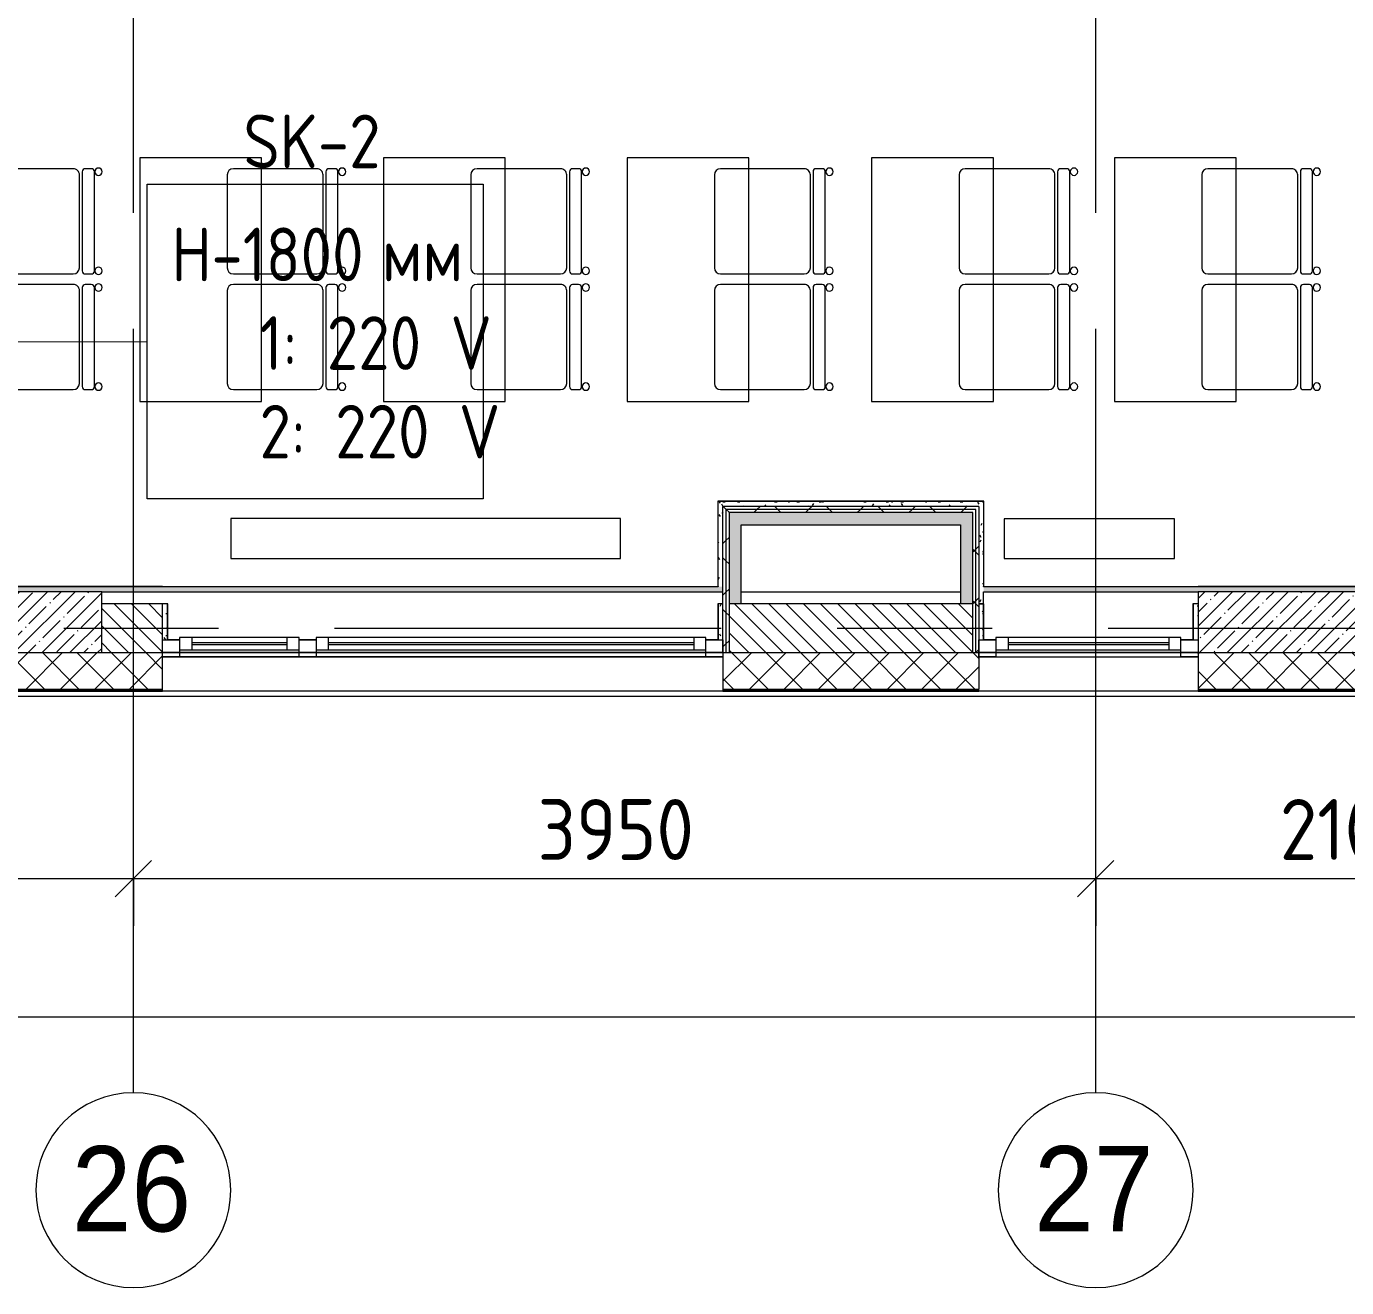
# Model space of a CAD drawing. Header units: millimetres. Extents: x 1322 to 199238, y -8553 to 29000.
# Drawn here: x 18690 to 24108, y -2706 to 2470 of the extents above; entities that cross this region are included whole.
import ezdxf

# ---------------------------------------------------------------- set-up
doc = ezdxf.new("R2010")
doc.units = ezdxf.units.MM
doc.linetypes.add('Осевая', pattern=[3175, 635, -476.25, 1587.5, -476.25])
for name, color, linetype, lineweight in [('A-ANNO-DIMS', 7, 'Continuous', 9), ('A-ANNO-DIMS-100', 7, 'Continuous', 9), ('A-GLAZ', 7, 'Continuous', 9), ('A-GLAZ-1', 7, 'Continuous', 13), ('A-WALL', 7, 'Continuous', 9), ('E-ELEC-FIXT-IDEN', 7, 'Continuous', 9), ('I-WALL', 7, 'Continuous', 9), ('M-EQPM', 7, 'Continuous', 9), ('S-COLS', 7, 'Continuous', 9), ('Оси', 7, 'Continuous', 9), ('Оси-1', 7, 'Continuous', 20), ('Оси-2', 7, 'Осевая', 9)]:
    doc.layers.add(name, color=color, linetype=linetype, lineweight=lineweight)
for name, color, linetype, lineweight, true_color in [('A-WALL-1', 7, 'Continuous', 9, 0x3c3c3c), ('A-WALL-FNSH-1', 7, 'Continuous', 9, 0x3c3c3c), ('I-FURN-1', 7, 'Continuous', 9, 0xf0f0f0), ('M-EQPM-3', 7, 'Continuous', 9, 0xd4d4d4)]:
    doc.layers.add(name, color=color, linetype=linetype, lineweight=lineweight, true_color=true_color)
doc.styles.add('Arial', font='arial.ttf', dxfattribs={"width": 0.9, "height": 350})
doc.styles.add('GOST Common_3', font='GOST_Common.ttf', dxfattribs={"width": 0.9, "height": 220})
doc.styles.add('ISOCPEUR', font='isocpeur.ttf', dxfattribs={"width": 0.9, "height": 250})
doc.dimstyles.new('ISO-2_5_0_9К_БОЛЬШОЙ_1', dxfattribs={"dimscale": 304.8, "dimtxt": 248.995294, "dimasz": 0.492126, "dimexe": 0.393701, "dimexo": 0.984252, "dimgap": 0, "dimtad": 1, "dimdec": 0, "dimrnd": 10, "dimzin": 0, "dimdsep": 46, "dimtxsty": 'ISOCPEUR', "dimblk1": 'OBLIQUE', "dimblk2": 'OBLIQUE', "dimsah": 1, "dimcen": 0.09, "dimdle": 0.393701, "dimazin": 0, "dimtfac": 1, "dimtdec": 4, "dimtix": 1, "dimtmove": 0, "dimatfit": 3, "dimfxl": 1, "dimtvp": 1, "dimtolj": 1, "dimtzin": 0, "dimarcsym": 2})
pattern_1 = [(45, (-75531.33, 0), (-106.06602, 106.06602), []), (135, (-75531.33, 0), (-106.06602, -106.06602), [])]
pattern_2 = [(0, (-75531.326, 0), (121.92, 30.48), [10.058, -81.382, 10.058, -81.382, -487.68]), (0, (-75531.326, 0), (121.92, 30.48), [-182.88, 10.058, -172.822, 10.058, -81.382, -213.36]), (0, (-75531.326, 0), (121.92, 30.48), [-457.2, 10.058, -50.902, 10.058, -142.342]), (120, (-75485.606, 15.24), (-87.356454, 90.345817), [10.058, -81.382, 10.058, -81.382, -487.68]), (120, (-75485.606, 15.24), (-87.356454, 90.345817), [-182.88, 10.058, -172.822, 10.058, -81.382, -213.36]), (120, (-75485.606, 15.24), (-87.356454, 90.345817), [-457.2, 10.058, -50.902, 10.058, -142.342]), (240, (-75470.366, 76.2), (-34.563546, -120.825817), [10.058, -81.382, 10.058, -81.382, -487.68]), (240, (-75470.366, 76.2), (-34.563546, -120.825817), [-182.88, 10.058, -172.822, 10.058, -81.382, -213.36]), (240, (-75470.366, 76.2), (-34.563546, -120.825817), [-457.2, 10.058, -50.902, 10.058, -142.342])]

# ---------------------------------------------------------------- blocks, each defined once
blk = doc.blocks.new('120_Окно_СКБ_2Ст_Фрамуга сверху - 120_Окно_СКБ_2Ст_2300х2500_h_ ДОО-19727959-План размещения напольных электротехнических лючков и розеток 1 этажа в осях 23_1-33')
at = {"layer": 'A-GLAZ'}
for p, q in [((1150, -57), (-1150, -57)), ((-1080, -57), (1080, -57)), ((-1030, -107), (470, -107)), ((640, -107), (1030, -107)), ((-1130, -127), (-1080, -127)), ((470, -117), (-1030, -117)), ((520, -127), (590, -127)), ((520, -127), (590, -127)), ((1030, -117), (640, -117)), ((1080, -127), (1130, -127))]:
    blk.add_line(p, q, dxfattribs=at)
at = {"layer": 'A-GLAZ-1'}
for p, q in [((-1150, -127), (-1150, -57)), ((-1150, -57), (-1080, -57)), ((-1080, -57), (-1080, -127)), ((520, -87), (-1080, -87)), ((-1080, -87), (-1080, -137)), ((-1030, -137), (-1030, -87)), ((470, -137), (470, -87)), ((520, -127), (520, -57)), ((520, -57), (590, -57)), ((520, -137), (520, -87)), ((590, -57), (590, -127)), ((1080, -87), (590, -87)), ((590, -87), (590, -137)), ((640, -137), (640, -87)), ((1030, -137), (1030, -87)), ((1080, -127), (1080, -57)), ((1080, -57), (1150, -57)), ((1080, -137), (1080, -87)), ((1150, -57), (1150, -127)), ((-1080, -127), (-1150, -127)), ((-1080, -137), (520, -137)), ((590, -127), (520, -127)), ((590, -137), (1080, -137)), ((1150, -127), (1080, -127))]:
    blk.add_line(p, q, dxfattribs=at)
blk = doc.blocks.new('120_Окно_СКБ_1Ст - 120_Окно_СКБ_1Ст 900х2500_h_ с форточкой-22876038-План размещения напольных электротехнических лючков и розеток 1 этажа в осях 23_1-33')
at = {"layer": 'A-GLAZ'}
for p, q in [((450, -57), (-450, -57)), ((-330, -107), (330, -107)), ((-430, -127), (-380, -127)), ((330, -117), (-330, -117)), ((380, -127), (430, -127))]:
    blk.add_line(p, q, dxfattribs=at)
at = {"layer": 'A-GLAZ-1'}
for p, q in [((-450, -127), (-450, -57)), ((-450, -57), (-380, -57)), ((-380, -57), (-380, -127)), ((380, -87), (-380, -87)), ((-380, -87), (-380, -137)), ((-330, -137), (-330, -87)), ((330, -137), (330, -87)), ((380, -127), (380, -57)), ((380, -57), (450, -57)), ((380, -137), (380, -87)), ((450, -57), (450, -127)), ((-380, -127), (-450, -127)), ((-380, -137), (380, -137)), ((450, -127), (380, -127))]:
    blk.add_line(p, q, dxfattribs=at)
blk = doc.blocks.new('BSC_Колонна _Прямоугольная - 250х900-23282983-План размещения напольных электротехнических лючков и розеток 1 этажа в осях 23_1-33')
at = {"layer": 'S-COLS'}
h = blk.add_hatch(dxfattribs=at)
h.set_pattern_fill('FP_7', color=256, style=0, pattern_type=2)
h.set_pattern_definition([(45, (-99480, -25), (-57.024626, 57.024626), []), (45, (-99422.975, -25), (-57.024626, 57.024626), [100.806, -20.161, 3.353, -16.808])])
h.paths.add_polyline_path([(-303.6, -125), (450, -125), (450, 125), (-450, 125), (-450, -125)])
for p, q in [((450, 125), (-450, 125)), ((-450, 125), (-450, -125)), ((450, -125), (450, 125)), ((-450, -125), (450, -125))]:
    blk.add_line(p, q, dxfattribs=at)
blk = doc.blocks.new('BSC_Колонна _Прямоугольная - 250х900-V5-План размещения напольных электротехнических лючков и розеток 1 этажа в осях 23_1-33')
at = {"layer": 'S-COLS'}
h = blk.add_hatch(dxfattribs=at)
h.set_pattern_fill('FP_14', color=256, style=0, pattern_type=2)
h.set_pattern_definition([(45, (-94080, -25), (-57.024626, 57.024626), []), (45, (-94022.975, -25), (-57.024626, 57.024626), [100.806, -20.161, 3.353, -16.808])])
h.paths.add_polyline_path([(-450, -125), (450, -125), (450, 125), (-450, 125)])
for p, q in [((450, 125), (-450, 125)), ((-450, 125), (-450, -125)), ((450, -125), (450, 125)), ((-450, -125), (450, -125))]:
    blk.add_line(p, q, dxfattribs=at)
blk = doc.blocks.new('Стол базовый прямоугольный - 1_89-25401668-План размещения напольных электротехнических лючков и розеток 1 этажа в осях 23_1-33')
at = {"layer": 'I-FURN-1'}
for p, q in [((500, 250), (-500, 250)), ((-500, 250), (-500, -250)), ((500, -250), (500, 250)), ((-500, -250), (500, -250))]:
    blk.add_line(p, q, dxfattribs=at)
blk = doc.blocks.new('M_Стул-Breuer - 1_87-25466819-План размещения напольных электротехнических лючков и розеток 1 этажа в осях 23_1-33')
at = {"layer": 'I-FURN-1'}
for p, q in [((190.5, 241.3), (-190.5, 241.3)), ((-215.9, 215.9), (-215.9, 100)), ((215.9, 100), (215.9, 215.9)), ((-215.9, 100), (-215.9, -127)), ((215.9, -127), (215.9, 100)), ((-190.5, -152.4), (190.5, -152.4)), ((-215.9, -176.2), (-215.9, -200.8)), ((203.2, -163.5), (-203.2, -163.5)), ((-203.2, -213.5), (203.2, -213.5)), ((215.9, -200.8), (215.9, -176.2))]:
    blk.add_line(p, q, dxfattribs=at)
for centre, radius, start, end in [((-190.5, 215.9), 25.4, 90, 180), ((190.5, 215.9), 25.4, 0, 90), ((-190.5, -127), 25.4, 180, 270), ((190.5, -127), 25.4, 270, 360), ((-203.5, -230.6), 15.1, 360, 180), ((-203.2, -176.2), 12.7, 90, 180), ((-203.2, -200.8), 12.7, 180, 270), ((203.7, -230.6), 15.1, 360, 180), ((203.2, -176.2), 12.7, 360, 90), ((203.2, -200.8), 12.7, 270, 360), ((-203.5, -230.6), 15.1, 180, 360), ((203.7, -230.6), 15.1, 180, 360)]:
    blk.add_arc(centre, radius, start, end, dxfattribs=at)
blk = doc.blocks.new('M_Стул-Breuer - 1_87-V41-План размещения напольных электротехнических лючков и розеток 1 этажа в осях 23_1-33')
at = {"layer": 'I-FURN-1'}
for p, q in [((190.5, 241.3), (-190.5, 241.3)), ((-215.9, 215.9), (-215.9, 100.2)), ((215.9, 100.2), (215.9, 215.9)), ((-215.9, 100), (-215.9, -127)), ((215.9, -127), (215.9, 100)), ((-190.5, -152.4), (190.5, -152.4)), ((-215.9, -176.2), (-215.9, -200.8)), ((203.2, -163.5), (-203.2, -163.5)), ((-203.2, -213.5), (203.2, -213.5)), ((215.9, -200.8), (215.9, -176.2))]:
    blk.add_line(p, q, dxfattribs=at)
for centre, radius, start, end in [((-190.5, 215.9), 25.4, 90, 180), ((190.5, 215.9), 25.4, 0, 90), ((-190.5, -127), 25.4, 180, 270), ((190.5, -127), 25.4, 270, 360), ((-203.5, -230.6), 15.1, 360, 180), ((-203.2, -176.2), 12.7, 90, 180), ((-203.2, -200.8), 12.7, 180, 270), ((203.7, -230.6), 15.1, 360, 180), ((203.2, -176.2), 12.7, 360, 90), ((203.2, -200.8), 12.7, 270, 360), ((-203.5, -230.6), 15.1, 180, 360), ((203.7, -230.6), 15.1, 180, 360)]:
    blk.add_arc(centre, radius, start, end, dxfattribs=at)
blk = doc.blocks.new('radiator_prado_classic_z_tip_30_po exemplyaru - Classic Z Тип 30-300-31134001-План размещения напольных электротехнических лючков и розеток 1 этажа в осях 23_1-33')
at = {"layer": 'M-EQPM-3'}
for p, q in [((0, 228), (0, 64)), ((700, 228), (0, 228)), ((700, 64), (700, 228)), ((0, 64), (700, 64))]:
    blk.add_line(p, q, dxfattribs=at)
blk = doc.blocks.new('radiator_prado_classic_z_tip_30_po exemplyaru - Classic Z Тип 30-300-31137165-План размещения напольных электротехнических лючков и розеток 1 этажа в осях 23_1-33')
at = {"layer": 'M-EQPM-3'}
for p, q in [((0, 228), (0, 64)), ((1600, 228), (0, 228)), ((1600, 64), (1600, 228)), ((0, 64), (1600, 64))]:
    blk.add_line(p, q, dxfattribs=at)
blk = doc.blocks.new('Ось сетки - D8-29747960-План размещения напольных электротехнических лючков и розеток 1 этажа в осях 23_1-33')
at = {"layer": 'Оси-1'}
for start, end in [(360, 180), (180, 360)]:
    blk.add_arc((0, 0), 4, start, end, dxfattribs=at)
blk = doc.blocks.new('DIMBLOCK4-План размещения напольных электротехнических лючков и розеток 1 этажа в осях 23_1-33')
at = {"layer": 'A-ANNO-DIMS-100'}
for p, q in [((17328.7, -1221.7), (17328.7, -907.7)), ((19128.7, -1221.7), (19128.7, -907.7)), ((17328.7, -1027.7), (19128.7, -1027.7)), ((17328.7, -1027.7), (17328.7, -1221.7)), ((19128.7, -1027.7), (19128.7, -1221.7))]:
    blk.add_line(p, q, dxfattribs=at)
at = {"layer": 'A-ANNO-DIMS-100', "lineweight": 20}
for p, q in [((17328.7, -1027.7), (17403.7, -952.7)), ((19128.7, -1027.7), (19203.7, -952.7)), ((17328.7, -1027.7), (17253.7, -1102.7)), ((19128.7, -1027.7), (19053.7, -1102.7))]:
    blk.add_line(p, q, dxfattribs=at)
at = {"layer": 'A-ANNO-DIMS-100', "color": 0, "insert": (17934.2, -701.1), "char_height": 250, "width": 706.764, "attachment_point": 1, "line_spacing_factor": 1.149209, "style": 'ISOCPEUR'}
blk.add_mtext('1800', dxfattribs=at)
blk = doc.blocks.new('_Oblique')
at = {"color": 0, "linetype": 'ByBlock', "lineweight": -2}
blk.add_line((-0.5, -0.5), (0.5, 0.5), dxfattribs=at)
blk = doc.blocks.new('DIMBLOCK5-План размещения напольных электротехнических лючков и розеток 1 этажа в осях 23_1-33')
at = {"layer": 'A-ANNO-DIMS-100'}
for p, q in [((19128.7, -1221.7), (19128.7, -907.7)), ((23078.7, -1221.7), (23078.7, -907.7)), ((19128.7, -1027.7), (23078.7, -1027.7)), ((19128.7, -1027.7), (19128.7, -1221.7)), ((23078.7, -1027.7), (23078.7, -1221.7))]:
    blk.add_line(p, q, dxfattribs=at)
at = {"layer": 'A-ANNO-DIMS-100', "lineweight": 20}
for p, q in [((19128.7, -1027.7), (19203.7, -952.7)), ((23078.7, -1027.7), (23153.7, -952.7)), ((19128.7, -1027.7), (19053.7, -1102.7)), ((23078.7, -1027.7), (23003.7, -1102.7))]:
    blk.add_line(p, q, dxfattribs=at)
at = {"layer": 'A-ANNO-DIMS-100', "color": 0, "insert": (20787.6, -701.1), "char_height": 250, "width": 758.478, "attachment_point": 1, "line_spacing_factor": 1.149209, "style": 'ISOCPEUR'}
blk.add_mtext('3950', dxfattribs=at)
blk = doc.blocks.new('DIMBLOCK6-План размещения напольных электротехнических лючков и розеток 1 этажа в осях 23_1-33')
at = {"layer": 'A-ANNO-DIMS-100'}
for p, q in [((23078.7, -1221.7), (23078.7, -907.7)), ((25178.7, -1221.7), (25178.7, -907.7)), ((23078.7, -1027.7), (25178.7, -1027.7)), ((23078.7, -1027.7), (23078.7, -1221.7)), ((25178.7, -1027.7), (25178.7, -1221.7))]:
    blk.add_line(p, q, dxfattribs=at)
at = {"layer": 'A-ANNO-DIMS-100', "lineweight": 20}
for p, q in [((23078.7, -1027.7), (23153.7, -952.7)), ((25178.7, -1027.7), (25253.7, -952.7)), ((23078.7, -1027.7), (23003.7, -1102.7)), ((25178.7, -1027.7), (25103.7, -1102.7))]:
    blk.add_line(p, q, dxfattribs=at)
at = {"layer": 'A-ANNO-DIMS-100', "color": 0, "insert": (23834.2, -701.1), "char_height": 250, "width": 706.764, "attachment_point": 1, "line_spacing_factor": 1.149209, "style": 'ISOCPEUR'}
blk.add_mtext('2100', dxfattribs=at)
blk = doc.blocks.new('DIMBLOCK26-План размещения напольных электротехнических лючков и розеток 1 этажа в осях 23_1-33')
at = {"layer": 'A-ANNO-DIMS-100'}
for p, q in [((9028.7, -1789.6), (9028.7, -1475.6)), ((49478.7, -1789.6), (49478.7, -1475.6)), ((8908.7, -1595.6), (49598.7, -1595.6)), ((9028.7, -1595.6), (9028.7, -1789.6)), ((49478.7, -1595.6), (49478.7, -1789.6))]:
    blk.add_line(p, q, dxfattribs=at)
at = {"layer": 'A-ANNO-DIMS-100', "lineweight": 20}
for p, q in [((9028.7, -1595.6), (9103.7, -1520.6)), ((49478.7, -1595.6), (49553.7, -1520.6)), ((9028.7, -1595.6), (8953.7, -1670.6)), ((49478.7, -1595.6), (49403.7, -1670.6))]:
    blk.add_line(p, q, dxfattribs=at)
at = {"layer": 'A-ANNO-DIMS-100', "color": 0, "insert": (28834.7, -1269), "char_height": 250, "width": 1005.558, "attachment_point": 1, "line_spacing_factor": 1.149209, "style": 'ISOCPEUR'}
blk.add_mtext('40450', dxfattribs=at)

msp = doc.modelspace()

# ---------------------------------------------------------------- hatches: boundary and pattern name
at = {"layer": 'A-WALL'}
h = msp.add_hatch(dxfattribs=at)
h.set_pattern_fill('FP_1', color=256, style=0, pattern_type=2)
h.set_pattern_definition([(135, (-75531.326, 0), (-35.35534, -35.35534), [])])
h.paths.add_polyline_path([(48198.7, -100), (48198.7, 100), (47998.7, 100), (47998.7, -100)])
h.paths.add_polyline_path([(45698.7, -100), (45698.7, 100), (45598.7, 100), (45598.7, -100)])
h.paths.add_polyline_path([(43596.1, -100), (43798.7, -100), (43798.7, 100), (43298.7, 100), (43298.7, -100)])
h.paths.add_polyline_path([(41498.7, -100), (41498.7, 100), (40448.7, 100), (40448.7, -100), (40936, -100)])
h.paths.add_polyline_path([(38148.7, -100), (38148.7, 100), (37898.7, 100), (37898.7, -100)])
h.paths.add_polyline_path([(35198.7, -100), (36098.7, -100), (36098.7, 100), (35198.7, 100)])
h.paths.add_polyline_path([(34138.7, -100), (34298.7, -100), (34298.7, 100), (33948.7, 100), (33948.7, -100), (34123.7, -100)])
h.paths.add_polyline_path([(30698.7, -100), (30698.7, 100), (29648.7, 100), (29648.7, -100), (30295.4, -100)])
h.paths.add_polyline_path([(27348.7, -100), (27348.7, 100), (27098.7, 100), (27098.7, -100)])
h.paths.add_polyline_path([(26198.7, -100), (26198.7, 100), (25298.7, 100), (25298.7, -100)])
h.paths.add_polyline_path([(22573.7, -100), (22573.7, 100), (21573.7, 100), (21573.7, -100), (22315, -100)])
h.paths.add_polyline_path([(18998.7, -100), (19248.7, -100), (19248.7, 100), (18998.7, 100), (18998.7, 56.5)])
h.paths.add_polyline_path([(16994.7, -100), (17198.7, -100), (17198.7, 100), (16398.7, 100), (16398.7, -100)])
h = msp.add_hatch(dxfattribs=at)
h.set_pattern_fill('FP_5', color=256, style=0, pattern_type=2)
h.set_pattern_definition([(45, (-75531.33, 0), (-70.71068, 70.71068), []), (135, (-75531.33, 0), (-70.71068, -70.71068), [])])
h.paths.add_polyline_path([(49548.7, -250), (49548.7, -100), (47998.7, -100), (47998.7, -250), (48916.4, -250)])
h.paths.add_polyline_path([(45698.7, -250), (45698.7, -100), (44698.7, -100), (44698.7, -250), (44926.2, -250)])
h.paths.add_polyline_path([(43596.1, -250), (43798.7, -250), (43798.7, -100), (42398.7, -100), (42398.7, -250)])
h.paths.add_polyline_path([(41498.7, -250), (41498.7, -100), (40448.7, -100), (40448.7, -250), (40936, -250)])
h.paths.add_polyline_path([(38148.7, -250), (38148.7, -100), (36998.7, -100), (36998.7, -250), (37610.8, -250)])
h.paths.add_polyline_path([(33948.7, -250), (34298.7, -250), (34298.7, -100), (33948.7, -100)])
h.paths.add_polyline_path([(35615.7, -250), (36098.7, -250), (36098.7, -100), (35198.7, -100), (35198.7, -250)])
h.paths.add_polyline_path([(32498.7, -250), (32498.7, -100), (31598.7, -100), (31598.7, -250)])
h.paths.add_polyline_path([(29648.7, -250), (30698.7, -250), (30698.7, -100), (29648.7, -100)])
h.paths.add_polyline_path([(27098.7, -250), (27348.7, -250), (27348.7, -100), (25298.7, -100), (25298.7, -250), (26305.2, -250)])
h.paths.add_polyline_path([(24398.7, -250), (24398.7, -100), (23498.7, -100), (23498.7, -250), (23645.1, -250)])
h.paths.add_polyline_path([(21548.7, -250), (22598.7, -250), (22598.7, -100), (21548.7, -100)])
h.paths.add_polyline_path([(18998.7, -250), (19248.7, -250), (19248.7, -100), (18098.7, -100), (18098.7, -250)])
h.paths.add_polyline_path([(16398.7, -250), (17198.7, -250), (17198.7, -100), (16398.7, -100)])
h.paths.add_polyline_path([(15498.7, -250), (15498.7, -100), (13678.7, -100), (13678.7, -250), (14334.6, -250)])
at = {"layer": 'I-WALL'}
h = msp.add_hatch(dxfattribs=at)
h.set_pattern_fill('FP_31', color=256, style=0, pattern_type=2)
h.set_pattern_definition(pattern_2)
h.paths.add_polyline_path([(21528.7, 170), (21548.7, 170), (21548.7, 520), (21528.7, 520), (21528.7, 219.1)])
h = msp.add_hatch(dxfattribs=at)
h.set_pattern_fill('FP_31', color=256, style=0, pattern_type=2)
h.set_pattern_definition(pattern_2)
h.paths.add_polyline_path([(22598.7, 500), (22618.7, 500), (22618.7, 520), (21548.7, 520), (21548.7, 500), (22315, 500)])
h = msp.add_hatch(dxfattribs=at)
h.set_pattern_fill('FP_35', color=256, style=0, pattern_type=2)
h.set_pattern_definition(pattern_1)
h.paths.add_polyline_path([(21548.7, -100), (21561.2, -100), (21561.2, 500), (21548.7, 500), (21548.7, 100)])
h = msp.add_hatch(dxfattribs=at)
h.set_pattern_fill('FP_35', color=256, style=0, pattern_type=2)
h.set_pattern_definition(pattern_1)
h.paths.add_polyline_path([(22586.2, 487.5), (22598.7, 487.5), (22598.7, 500), (21561.2, 500), (21561.2, 487.5), (22315, 487.5)])
h = msp.add_hatch(dxfattribs=at)
h.set_pattern_fill('FP_31', color=256, style=0, pattern_type=2)
h.set_pattern_definition(pattern_2)
h.paths.add_polyline_path([(22618.7, 170.5), (22618.7, 500), (22598.7, 500), (22598.7, 170.5)])
h = msp.add_hatch(dxfattribs=at)
h.set_pattern_fill('FP_35', color=256, style=0, pattern_type=2)
h.set_pattern_definition(pattern_1)
h.paths.add_polyline_path([(21561.2, -100), (21573.7, -100), (21573.7, 487.5), (21561.2, 487.5), (21561.2, 100)])
h = msp.add_hatch(dxfattribs=at)
h.set_pattern_fill('FP_35', color=256, style=0, pattern_type=2)
h.set_pattern_definition(pattern_1)
h.paths.add_polyline_path([(22586.2, 475), (22586.2, 487.5), (21573.7, 487.5), (21573.7, 475), (22573.7, 475)])
for points in [[(21573.7, 100), (21623.7, 100), (21623.7, 475), (21573.7, 475), (21573.7, 219.1)], [(22523.7, 425), (22573.7, 425), (22573.7, 475), (21623.7, 475), (21623.7, 425), (22315, 425)], [(22573.7, 100), (22573.7, 425), (22523.7, 425), (22523.7, 100)]]:
    msp.add_hatch(color=256, dxfattribs=at).paths.add_polyline_path(points)
h = msp.add_hatch(dxfattribs=at)
h.set_pattern_fill('FP_35', color=256, style=0, pattern_type=2)
h.set_pattern_definition(pattern_1)
h.paths.add_polyline_path([(22573.7, -100), (22586.2, -100), (22586.2, 475), (22573.7, 475), (22573.7, 100)])
h = msp.add_hatch(dxfattribs=at)
h.set_pattern_fill('FP_35', color=256, style=0, pattern_type=2)
h.set_pattern_definition(pattern_1)
h.paths.add_polyline_path([(22586.2, -100), (22598.7, -100), (22598.7, 487.5), (22586.2, 487.5), (22586.2, 100)])
h = msp.add_hatch(dxfattribs=at)
h.set_pattern_fill('FP_31', color=256, style=0, pattern_type=2)
h.set_pattern_definition(pattern_2)
h.paths.add_polyline_path([(19654.9, 150), (21548.7, 150), (21548.7, 170), (16909.7, 170), (16909.7, 150), (18998.7, 150)])
h = msp.add_hatch(dxfattribs=at)
h.set_pattern_fill('FP_31', color=256, style=0, pattern_type=2)
h.set_pattern_definition(pattern_2)
h.paths.add_polyline_path([(22598.7, 100), (22618.7, 100), (22618.7, 170.5), (22598.7, 170.5)])
h = msp.add_hatch(dxfattribs=at)
h.set_pattern_fill('FP_31', color=256, style=0, pattern_type=2)
h.set_pattern_definition(pattern_2)
h.paths.add_polyline_path([(24975.1, 150), (26038.7, 150), (26038.7, 170), (22618.7, 170), (22618.7, 150), (24398.7, 150)])
h = msp.add_hatch(dxfattribs=at)
h.set_pattern_fill('FP_31', color=256, style=0, pattern_type=2)
h.set_pattern_definition(pattern_2)
h.paths.add_polyline_path([(19268.7, -48), (19268.7, 100), (19248.7, 100), (19248.7, -48)])
h = msp.add_hatch(dxfattribs=at)
h.set_pattern_fill('FP_31', color=256, style=0, pattern_type=2)
h.set_pattern_definition(pattern_2)
h.paths.add_polyline_path([(21548.7, -48), (21548.7, 100), (21528.7, 100), (21528.7, -48)])
h = msp.add_hatch(dxfattribs=at)
h.set_pattern_fill('FP_31', color=256, style=0, pattern_type=2)
h.set_pattern_definition(pattern_2)
h.paths.add_polyline_path([(22618.7, -48), (22618.7, 100), (22598.7, 100), (22598.7, -48)])
h = msp.add_hatch(dxfattribs=at)
h.set_pattern_fill('FP_31', color=256, style=0, pattern_type=2)
h.set_pattern_definition(pattern_2)
h.paths.add_polyline_path([(22618.7, -48), (22618.7, 100), (22598.7, 100), (22598.7, -48)])
h = msp.add_hatch(dxfattribs=at)
h.set_pattern_fill('FP_31', color=256, style=0, pattern_type=2)
h.set_pattern_definition(pattern_2)
h.paths.add_polyline_path([(23498.7, -48), (23498.7, 100), (23478.7, 100), (23478.7, -48)])
h = msp.add_hatch(dxfattribs=at)
h.set_pattern_fill('FP_31', color=256, style=0, pattern_type=2)
h.set_pattern_definition(pattern_2)
h.paths.add_polyline_path([(23498.7, -48), (23498.7, 100), (23478.7, 100), (23478.7, -48)])

# ---------------------------------------------------------------- linework, layer by layer
at = {"layer": 'A-WALL'}
for p, q in [((21548.7, -100), (21548.7, 500)), ((21561.2, 487.5), (21561.2, -100)), ((22586.2, 487.5), (21561.2, 487.5)), ((21573.7, 475), (21573.7, -100)), ((22573.7, 475), (21573.7, 475)), ((22573.7, -100), (22573.7, 475)), ((22586.2, -100), (22586.2, 487.5)), ((18998.7, -100), (19248.7, -100)), ((18998.7, -100), (23498.7, -100)), ((21573.7, -100), (22573.7, -100)), ((18098.7, -250), (19248.7, -250)), ((18098.7, -253), (19248.7, -253)), ((21548.7, -258), (19248.7, -258)), ((21548.7, -250), (22598.7, -250)), ((21548.7, -253), (22598.7, -253)), ((23498.7, -258), (22598.7, -258)), ((23498.7, -250), (24398.7, -250)), ((23498.7, -253), (24398.7, -253)), ((32498.7, -280), (13648.7, -280))]:
    msp.add_line(p, q, dxfattribs=at)
at = {"layer": 'A-WALL-1'}
for p, q in [((22618.7, 520), (21528.7, 520)), ((22598.7, 500), (21548.7, 500)), ((22598.7, 500), (22598.7, -250)), ((21623.7, 100), (21623.7, 425)), ((21623.7, 425), (22523.7, 425)), ((22523.7, 425), (22523.7, 100)), ((21528.7, 170), (16909.7, 170)), ((21528.7, 171), (21528.7, 170)), ((22618.7, 170), (22618.7, 171)), ((25298.7, 170), (22618.7, 170)), ((18998.7, 150), (21548.7, 150)), ((22618.7, 150), (23498.7, 150)), ((22618.7, -48), (22618.7, 150)), ((19248.7, 100), (18998.7, 100)), ((19248.7, -250), (19248.7, 100)), ((19268.7, 100), (19248.7, 100)), ((19268.7, -48), (19268.7, 100)), ((21528.7, 100), (21528.7, -48)), ((21548.7, 100), (21528.7, 100)), ((22573.7, 100), (21573.7, 100)), ((22598.7, 100), (22618.7, 100)), ((22618.7, 100), (22598.7, 100)), ((22618.7, 100), (22598.7, 100)), ((23498.7, 100), (23478.7, 100)), ((23478.7, 100), (23478.7, -48)), ((23498.7, 100), (23478.7, 100)), ((19248.7, -48), (19268.7, -48)), ((21528.7, -48), (21548.7, -48)), ((22598.7, -48), (22618.7, -48)), ((22598.7, -48), (22618.7, -48)), ((23478.7, -48), (23498.7, -48)), ((23478.7, -48), (23498.7, -48)), ((21548.7, -100), (21548.7, -250)), ((23498.7, -100), (23498.7, -250))]:
    msp.add_line(p, q, dxfattribs=at)
at = {"layer": 'A-WALL-FNSH-1'}
for p, q in [((21527.7, 521), (21527.7, 171)), ((22619.7, 521), (21527.7, 521)), ((21528.7, 171), (21528.7, 520)), ((22618.7, 520), (22618.7, 171)), ((22619.7, 171), (22619.7, 521)), ((19248.7, 171), (18098.7, 171)), ((19248.7, 170), (19248.7, 171)), ((22618.7, 171), (22619.7, 171)), ((24398.7, 171), (23498.7, 171)), ((23498.7, 171), (23498.7, 170)), ((19269.7, 100), (19268.7, 100)), ((19269.7, -48), (19269.7, 100)), ((21527.7, 100), (21527.7, -48)), ((21528.7, 100), (21527.7, 100)), ((22619.7, 100), (22618.7, 100)), ((22619.7, 100), (22618.7, 100)), ((22619.7, -48), (22619.7, 100)), ((23478.7, 100), (23477.7, 100)), ((23477.7, 100), (23477.7, -48)), ((23478.7, 100), (23477.7, 100)), ((19268.7, -48), (19269.7, -48)), ((21527.7, -48), (21528.7, -48)), ((22618.7, -48), (22619.7, -48)), ((22618.7, -48), (22619.7, -48)), ((23477.7, -48), (23478.7, -48)), ((23477.7, -48), (23478.7, -48)), ((18098.7, -258), (19248.7, -258)), ((19248.7, -258), (19248.7, -250)), ((21548.7, -250), (21548.7, -258)), ((21548.7, -258), (22598.7, -258)), ((22598.7, -258), (22598.7, -250)), ((23498.7, -250), (23498.7, -258)), ((23498.7, -258), (24398.7, -258))]:
    msp.add_line(p, q, dxfattribs=at)
at = {"layer": 'E-ELEC-FIXT-IDEN'}
msp.add_line((18559.7, 1176), (19185.8, 1176.5), dxfattribs=at)
at = {"layer": 'E-ELEC-FIXT-IDEN', "flags": 128}
msp.add_lwpolyline([(19185.8, 1822), (20564.8, 1822), (20564.8, 531), (19185.8, 531)], close=True, dxfattribs=at)
at = {"layer": 'I-WALL'}
for p, q in [((19248.7, 171), (21526.8, 171)), ((21526.8, 171), (21526.8, 170)), ((22619.7, 171), (23498.7, 171)), ((21623.7, 150), (22523.7, 150)), ((21548.7, -100), (19248.7, -100)), ((23498.7, -100), (22598.7, -100))]:
    msp.add_line(p, q, dxfattribs=at)
at = {"layer": 'Оси'}
for p, q in [((19128.7, -1906.3), (19128.7, 593.7)), ((23078.7, -1906.3), (23078.7, 593.7))]:
    msp.add_line(p, q, dxfattribs=at)
at = {"layer": 'Оси-2'}
for p, q in [((19128.7, 593.7), (19128.7, 19415.1)), ((23078.7, 593.7), (23078.7, 19415.1)), ((9318.1, 0), (47228.7, 0))]:
    msp.add_line(p, q, dxfattribs=at)

# ---------------------------------------------------------------- block references
at = {"layer": 'A-GLAZ', "rotation": 180}
for name, p in [('120_Окно_СКБ_2Ст_Фрамуга сверху - 120_Окно_СКБ_2Ст_2300х2500_h_ ДОО-19727959-План размещения напольных электротехнических лючков и розеток 1 этажа в осях 23_1-33', (20398.7, -175)), ('120_Окно_СКБ_1Ст - 120_Окно_СКБ_1Ст 900х2500_h_ с форточкой-22876038-План размещения напольных электротехнических лючков и розеток 1 этажа в осях 23_1-33', (23048.7, -175))]:
    msp.add_blockref(name, p, dxfattribs=at)
at = {"layer": 'I-FURN-1'}
for name, p, rotation in [('Стол базовый прямоугольный - 1_89-25401668-План размещения напольных электротехнических лючков и розеток 1 этажа в осях 23_1-33', (19405.1, 1430.1), 90), ('Стол базовый прямоугольный - 1_89-25401668-План размещения напольных электротехнических лючков и розеток 1 этажа в осях 23_1-33', (20405.1, 1430.1), 90), ('Стол базовый прямоугольный - 1_89-25401668-План размещения напольных электротехнических лючков и розеток 1 этажа в осях 23_1-33', (21405.1, 1430.1), 90), ('Стол базовый прямоугольный - 1_89-25401668-План размещения напольных электротехнических лючков и розеток 1 этажа в осях 23_1-33', (22409, 1430.1), 90), ('Стол базовый прямоугольный - 1_89-25401668-План размещения напольных электротехнических лючков и розеток 1 этажа в осях 23_1-33', (23405.3, 1430.1), 90), ('M_Стул-Breuer - 1_87-25466819-План размещения напольных электротехнических лючков и розеток 1 этажа в осях 23_1-33', (18755.1, 1670.1), 90.00000000000006), ('M_Стул-Breuer - 1_87-V41-План размещения напольных электротехнических лючков и розеток 1 этажа в осях 23_1-33', (19755.1, 1670.1), 90.00000000000006), ('M_Стул-Breuer - 1_87-25466819-План размещения напольных электротехнических лючков и розеток 1 этажа в осях 23_1-33', (20755.1, 1670.1), 90.00000000000006), ('M_Стул-Breuer - 1_87-25466819-План размещения напольных электротехнических лючков и розеток 1 этажа в осях 23_1-33', (21755.1, 1670.1), 90.00000000000006), ('M_Стул-Breuer - 1_87-25466819-План размещения напольных электротехнических лючков и розеток 1 этажа в осях 23_1-33', (22759, 1670.1), 90.00000000000006), ('M_Стул-Breuer - 1_87-25466819-План размещения напольных электротехнических лючков и розеток 1 этажа в осях 23_1-33', (23755.3, 1670.1), 90.00000000000006), ('M_Стул-Breuer - 1_87-25466819-План размещения напольных электротехнических лючков и розеток 1 этажа в осях 23_1-33', (18755.1, 1195.1), 90.00000000000006), ('M_Стул-Breuer - 1_87-V41-План размещения напольных электротехнических лючков и розеток 1 этажа в осях 23_1-33', (19755.1, 1195.1), 90.00000000000006), ('M_Стул-Breuer - 1_87-25466819-План размещения напольных электротехнических лючков и розеток 1 этажа в осях 23_1-33', (20755.1, 1195.1), 90.00000000000006), ('M_Стул-Breuer - 1_87-25466819-План размещения напольных электротехнических лючков и розеток 1 этажа в осях 23_1-33', (21755.1, 1195.1), 90.00000000000006), ('M_Стул-Breuer - 1_87-25466819-План размещения напольных электротехнических лючков и розеток 1 этажа в осях 23_1-33', (22759, 1195.1), 90.00000000000006), ('M_Стул-Breuer - 1_87-25466819-План размещения напольных электротехнических лючков и розеток 1 этажа в осях 23_1-33', (23755.3, 1195.1), 90.00000000000006)]:
    msp.add_blockref(name, p, dxfattribs=dict(at, rotation=rotation))
at = {"layer": 'M-EQPM'}
for name, p in [('radiator_prado_classic_z_tip_30_po exemplyaru - Classic Z Тип 30-300-31137165-План размещения напольных электротехнических лючков и розеток 1 этажа в осях 23_1-33', (19528.7, 222)), ('radiator_prado_classic_z_tip_30_po exemplyaru - Classic Z Тип 30-300-31134001-План размещения напольных электротехнических лючков и розеток 1 этажа в осях 23_1-33', (22702.7, 221.7))]:
    msp.add_blockref(name, p, dxfattribs=at)
at = {"layer": 'S-COLS'}
for name, p in [('BSC_Колонна _Прямоугольная - 250х900-V5-План размещения напольных электротехнических лючков и розеток 1 этажа в осях 23_1-33', (18548.7, 25)), ('BSC_Колонна _Прямоугольная - 250х900-23282983-План размещения напольных электротехнических лючков и розеток 1 этажа в осях 23_1-33', (23948.7, 25))]:
    msp.add_blockref(name, p, dxfattribs=at)
at = {"layer": 'Оси-1', "xscale": 99.99999999999993, "yscale": 99.99999999999993, "zscale": 99.99999999999993}
for p in [(19128.7, -2306.3), (23078.7, -2306.3)]:
    msp.add_blockref('Ось сетки - D8-29747960-План размещения напольных электротехнических лючков и розеток 1 этажа в осях 23_1-33', p, dxfattribs=at)

# ---------------------------------------------------------------- texts
at = {"layer": 'E-ELEC-FIXT-IDEN', "char_height": 220, "attachment_point": 1, "style": 'GOST Common_3'}
for s, insert, width in [('SK-2', (19580.5, 2108.3), 707.088), ('H-1800 ', (19285.8, 1644.3), 1046.202), ('мм', (20149, 1644.3), 375.19), ('   1: 220 V', (19285.8, 1280.5), 1291.519), ('   2: 220 V', (19285.8, 916.7), 1342.025)]:
    msp.add_mtext(s, dxfattribs=dict(at, insert=insert, width=width))
at = {"layer": 'Оси', "char_height": 350, "width": 606.076, "attachment_point": 1, "style": 'Arial'}
for s, insert in [('26', (18876.1, -2125.6)), ('27', (22826.1, -2125.6))]:
    msp.add_mtext(s, dxfattribs=dict(at, insert=insert))

# ---------------------------------------------------------------- dimensions: what is measured, and where the dimension line sits
at = {"layer": 'A-ANNO-DIMS'}
for base, p1, p2, override, picture, middle in [((19128.7, -1027.7), (17328.7, -921.7), (19128.7, -921.7), {"dimpost": '<>', "dimfxl": 1800}, 'DIMBLOCK4-План размещения напольных электротехнических лючков и розеток 1 этажа в осях 23_1-33', (18228.7, -902.7)), ((23078.7, -1027.7), (19128.7, -921.7), (23078.7, -921.7), {"dimpost": '<>', "dimfxl": 3950}, 'DIMBLOCK5-План размещения напольных электротехнических лючков и розеток 1 этажа в осях 23_1-33', (21103.7, -902.7)), ((25178.7, -1027.7), (23078.7, -921.7), (25178.7, -921.7), {"dimpost": '<>', "dimfxl": 2100}, 'DIMBLOCK6-План размещения напольных электротехнических лючков и розеток 1 этажа в осях 23_1-33', (24128.7, -902.7)), ((49478.7, -1595.6), (9028.7, -1489.6), (49478.7, -1489.6), {"dimpost": '<>', "dimfxl": 40450}, 'DIMBLOCK26-План размещения напольных электротехнических лючков и розеток 1 этажа в осях 23_1-33', (29253.7, -1470.6))]:
    dim = msp.add_linear_dim(base=base, p1=p1, p2=p2, dimstyle='ISO-2_5_0_9К_БОЛЬШОЙ_1', override=override, dxfattribs=at)
    dim.commit()
    dim.dimension.update_dxf_attribs({"geometry": picture, "text_midpoint": middle})

doc.saveas('drawing.dxf')
